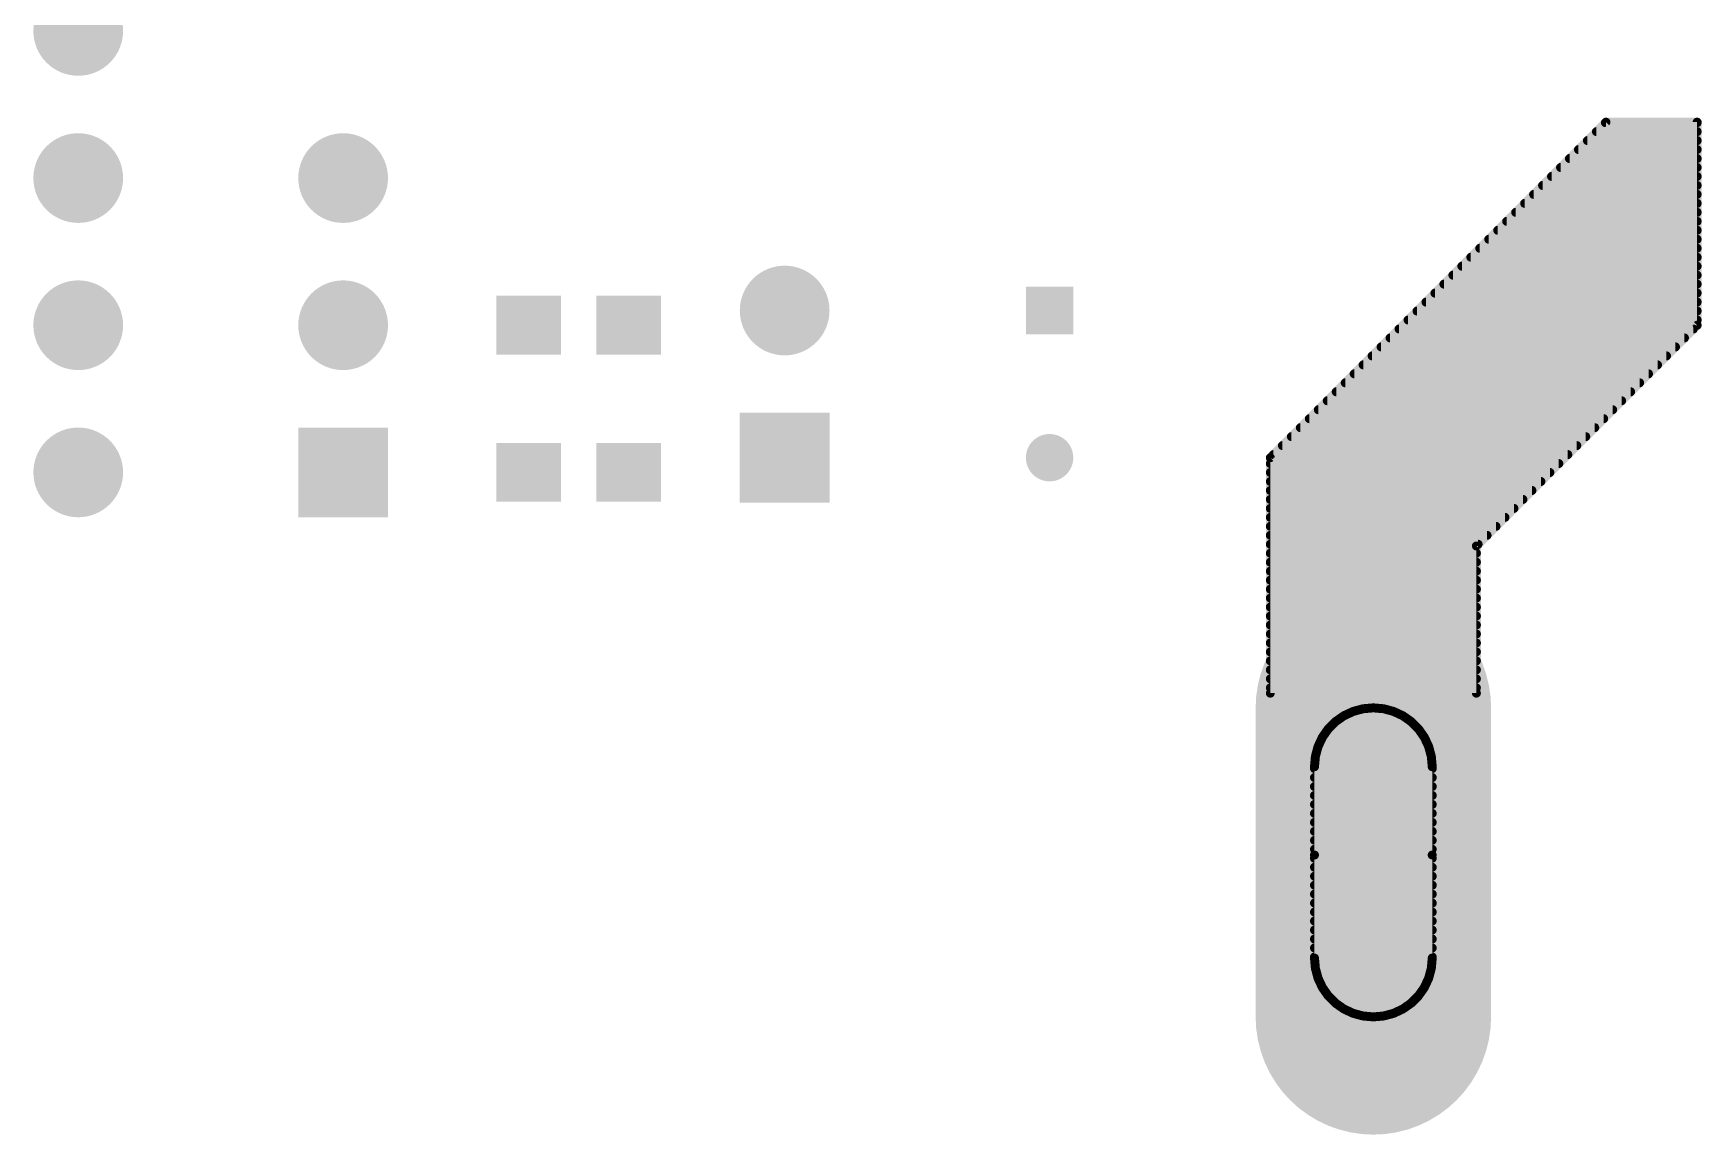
# Model space of a CAD drawing. Extents: x -25.1 to 38.2, y -27.2 to 27.2.
# Drawn here: x -23.26 to 5.08, y -27.25 to -8.54 of the extents above; entities that cross this region are included whole.
import ezdxf

# ---------------------------------------------------------------- set-up
doc = ezdxf.new("R2010")
doc.units = 0
doc.layers.add('29', color=253, linetype='CONTINUOUS')
doc.layers.add('30', color=253, linetype='CONTINUOUS')

# ---------------------------------------------------------------- blocks, each defined once
blk = doc.blocks.new('SQUAREP')
blk.add_solid([(-0.5, -0.5), (0.5, -0.5), (-0.5, 0.5), (0.5, 0.5)])
blk = doc.blocks.new('ROUNDP')
at = {"const_width": 0.5}
blk.add_lwpolyline([(0, -0.25, 1), (0, 0.25, 1), (0, -0.25)], format="xyb", dxfattribs=at)
blk = doc.blocks.new('RECT')
blk.add_solid([(-0.5, -0.5), (0.5, -0.5), (-0.5, 0.5), (0.5, 0.5)])
blk = doc.blocks.new('LONGP100')
at = {"const_width": 1}
blk.add_lwpolyline([(-0.5, 0), (0.5, 0)], dxfattribs=at)
at = {"const_width": 0.5}
for points in [[(-0.5, 0.25, 1), (-0.5, -0.25)], [(0.5, -0.25, 1), (0.5, 0.25)]]:
    blk.add_lwpolyline(points, format="xyb", dxfattribs=at)

msp = doc.modelspace()

# ---------------------------------------------------------------- linework, layer by layer
at = {"layer": '29', "const_width": 0.1524}
for points in [[(3.45, -10.05), (-2.25, -15.75)], [(3.2892, -10.2108), (5, -10.2108)], [(3.4416, -10.0584), (5, -10.0584)], [(5, -10.05), (3.45, -10.05)], [(5, -13.5), (5, -10.05)], [(2.9844, -10.5156), (5, -10.5156)], [(3.1368, -10.3632), (5, -10.3632)], [(2.6796, -10.8204), (5, -10.8204)], [(2.832, -10.668), (5, -10.668)], [(2.3748, -11.1252), (5, -11.1252)], [(2.5272, -10.9728), (5, -10.9728)], [(2.2224, -11.2776), (5, -11.2776)], [(1.9176, -11.5824), (5, -11.5824)], [(2.07, -11.43), (5, -11.43)], [(1.6128, -11.8872), (5, -11.8872)], [(1.7652, -11.7348), (5, -11.7348)], [(1.308, -12.192), (5, -12.192)], [(1.4604, -12.0396), (5, -12.0396)], [(1.0032, -12.4968), (5, -12.4968)], [(1.1556, -12.3444), (5, -12.3444)], [(0.6984, -12.8016), (5, -12.8016)], [(0.8508, -12.6492), (5, -12.6492)], [(0.3936, -13.1064), (5, -13.1064)], [(0.546, -12.954), (5, -12.954)], [(0.2412, -13.2588), (5, -13.2588)], [(-0.0636, -13.5636), (4.9364, -13.5636)], [(0.0888, -13.4112), (5, -13.4112)], [(1.25, -17.25), (5, -13.5)], [(-0.3684, -13.8684), (4.6316, -13.8684)], [(-0.216, -13.716), (4.784, -13.716)], [(-0.6732, -14.1732), (4.3268, -14.1732)], [(-0.5208, -14.0208), (4.4792, -14.0208)], [(-0.978, -14.478), (4.022, -14.478)], [(-0.8256, -14.3256), (4.1744, -14.3256)], [(-1.2828, -14.7828), (3.7172, -14.7828)], [(-1.1304, -14.6304), (3.8696, -14.6304)], [(-1.5876, -15.0876), (3.4124, -15.0876)], [(-1.4352, -14.9352), (3.5648, -14.9352)], [(-1.74, -15.24), (3.26, -15.24)], [(-2.0448, -15.5448), (2.9552, -15.5448)], [(-1.8924, -15.3924), (3.1076, -15.3924)], [(-2.25, -15.75), (-2.25, -19.75)], [(-2.25, -15.8496), (2.6504, -15.8496)], [(-2.1972, -15.6972), (2.8028, -15.6972)], [(-2.25, -16.002), (2.498, -16.002)], [(-2.25, -16.1544), (2.3456, -16.1544)], [(-2.25, -16.3068), (2.1932, -16.3068)], [(-2.25, -16.4592), (2.0408, -16.4592)], [(-2.25, -16.6116), (1.8884, -16.6116)], [(-2.25, -16.764), (1.736, -16.764)], [(-2.25, -16.9164), (1.5836, -16.9164)], [(-2.25, -17.0688), (1.4312, -17.0688)], [(-2.25, -17.2212), (1.2788, -17.2212)], [(1.25, -19.75), (1.25, -17.25)], [(-2.25, -17.3736), (1.25, -17.3736)], [(-2.25, -17.526), (1.25, -17.526)], [(-2.25, -17.6784), (1.25, -17.6784)], [(-2.25, -17.8308), (1.25, -17.8308)], [(-2.25, -17.9832), (1.25, -17.9832)], [(-2.25, -18.1356), (1.25, -18.1356)], [(-2.25, -18.288), (1.25, -18.288)], [(-2.25, -18.4404), (1.25, -18.4404)], [(-2.25, -18.5928), (1.25, -18.5928)], [(-2.25, -18.7452), (1.25, -18.7452)], [(-2.25, -18.8976), (1.25, -18.8976)], [(-2.25, -19.05), (1.25, -19.05)], [(-2.25, -19.2024), (1.25, -19.2024)], [(-2.25, -19.3548), (1.25, -19.3548)], [(-2.25, -19.5072), (1.25, -19.5072)], [(-2.25, -19.6596), (1.25, -19.6596)], [(-2.25, -19.75), (1.25, -19.75)], [(-1.1428, -20.234), (-1, -20.134)], [(-1, -20.134), (-0.842, -20.0603)], [(-0.9632, -20.1168), (-0.0368, -20.1168)], [(-0.842, -20.0603), (-0.6736, -20.0152)], [(-0.6736, -20.0152), (-0.5, -20)], [(-0.5, -20), (-0.3264, -20.0152)], [(-0.3264, -20.0152), (-0.158, -20.0603)], [(-0.158, -20.0603), (0, -20.134)], [(0, -20.134), (0.1428, -20.234)], [(-1.366, -20.5), (-1.266, -20.3572)], [(-1.3111, -20.4216), (0.3111, -20.4216)], [(-1.266, -20.3572), (-1.1428, -20.234)], [(-1.178, -20.2692), (0.178, -20.2692)], [(0.1428, -20.234), (0.266, -20.3572)], [(0.266, -20.3572), (0.366, -20.5)], [(-1.4848, -20.8264), (-1.4397, -20.658)], [(-1.458, -20.7264), (0.458, -20.7264)], [(-1.4397, -20.658), (-1.366, -20.5)], [(-1.4005, -20.574), (0.4005, -20.574)], [(0.366, -20.5), (0.4397, -20.658)], [(0.4397, -20.658), (0.4848, -20.8264)], [(-1.5, -21), (-1.4848, -20.8264)], [(-1.5, -22.5), (-1.5, -21)], [(-1.5, -21.0312), (0.5, -21.0312)], [(-1.4894, -20.8788), (0.4894, -20.8788)], [(0.4848, -20.8264), (0.5, -21)], [(0.5, -21), (0.5, -24.25)], [(-1.5, -21.1836), (0.5, -21.1836)], [(-1.5, -21.336), (0.5, -21.336)], [(-1.5, -21.4884), (0.5, -21.4884)], [(-1.5, -21.6408), (0.5, -21.6408)], [(-1.5, -21.7932), (0.5, -21.7932)], [(-1.5, -21.9456), (0.5, -21.9456)], [(-1.5, -22.098), (0.5, -22.098)], [(-1.5, -22.2504), (0.5, -22.2504)], [(-1.5, -22.4028), (0.5, -22.4028)], [(-1.5, -24.25), (-1.5, -22.5)], [(-1.5, -22.5552), (0.5, -22.5552)], [(-1.5, -22.7076), (0.5, -22.7076)], [(-1.5, -22.86), (0.5, -22.86)], [(-1.5, -23.0124), (0.5, -23.0124)], [(-1.5, -23.1648), (0.5, -23.1648)], [(-1.5, -23.3172), (0.5, -23.3172)], [(-1.5, -23.4696), (0.5, -23.4696)], [(-1.5, -23.622), (0.5, -23.622)], [(-1.5, -23.7744), (0.5, -23.7744)], [(-1.5, -23.9268), (0.5, -23.9268)], [(-1.5, -24.0792), (0.5, -24.0792)], [(-1.5, -24.2316), (0.5, -24.2316)], [(-1.4848, -24.4236), (-1.5, -24.25)], [(-1.4883, -24.384), (0.4883, -24.384)], [(-1.4397, -24.592), (-1.4848, -24.4236)], [(0.4848, -24.4236), (0.4397, -24.592)], [(0.5, -24.25), (0.4848, -24.4236)], [(-1.4546, -24.5364), (0.4546, -24.5364)], [(-1.366, -24.75), (-1.4397, -24.592)], [(-1.3946, -24.6888), (0.3946, -24.6888)], [(0.4397, -24.592), (0.366, -24.75)], [(-1.266, -24.8928), (-1.366, -24.75)], [(-1.3022, -24.8412), (0.3022, -24.8412)], [(-1.1428, -25.016), (-1.266, -24.8928)], [(-1.1652, -24.9936), (0.1652, -24.9936)], [(0.266, -24.8928), (0.1428, -25.016)], [(0.366, -24.75), (0.266, -24.8928)], [(-1, -25.116), (-1.1428, -25.016)], [(-0.842, -25.1897), (-1, -25.116)], [(-0.9357, -25.146), (-0.0643, -25.146)], [(-0.6736, -25.2348), (-0.842, -25.1897)], [(-0.5, -25.25), (-0.6736, -25.2348)], [(-0.3264, -25.2348), (-0.5, -25.25)], [(-0.158, -25.1897), (-0.3264, -25.2348)], [(0, -25.116), (-0.158, -25.1897)], [(0.1428, -25.016), (0, -25.116)]]:
    msp.add_lwpolyline(points, dxfattribs=at)
at = {"layer": '29', "const_width": 0.0762}
for points in [[(3.2892, -10.1727, 1), (3.2892, -10.2489)], [(3.4416, -10.0203, 1), (3.4416, -10.0965)], [(3.45, -10.0119, 1), (3.45, -10.0881)], [(3.4769, -10.0769, 1), (3.4231, -10.0231)], [(5.0381, -10.05, 1), (4.9619, -10.05)], [(5, -10.0881, 1), (5, -10.0119)], [(5, -10.0965, 1), (5, -10.0203)], [(5, -10.2489, 1), (5, -10.1727)], [(2.9844, -10.4775, 1), (2.9844, -10.5537)], [(3.1368, -10.3251, 1), (3.1368, -10.4013)], [(5, -10.4013, 1), (5, -10.3251)], [(5, -10.5537, 1), (5, -10.4775)], [(2.6796, -10.7823, 1), (2.6796, -10.8585)], [(2.832, -10.6299, 1), (2.832, -10.7061)], [(5, -10.7061, 1), (5, -10.6299)], [(5, -10.8585, 1), (5, -10.7823)], [(2.3748, -11.0871, 1), (2.3748, -11.1633)], [(2.5272, -10.9347, 1), (2.5272, -11.0109)], [(5, -11.0109, 1), (5, -10.9347)], [(5, -11.1633, 1), (5, -11.0871)], [(2.2224, -11.2395, 1), (2.2224, -11.3157)], [(5, -11.3157, 1), (5, -11.2395)], [(1.9176, -11.5443, 1), (1.9176, -11.6205)], [(2.07, -11.3919, 1), (2.07, -11.4681)], [(5, -11.4681, 1), (5, -11.3919)], [(5, -11.6205, 1), (5, -11.5443)], [(1.6128, -11.8491, 1), (1.6128, -11.9253)], [(1.7652, -11.6967, 1), (1.7652, -11.7729)], [(5, -11.7729, 1), (5, -11.6967)], [(5, -11.9253, 1), (5, -11.8491)], [(1.308, -12.1539, 1), (1.308, -12.2301)], [(1.4604, -12.0015, 1), (1.4604, -12.0777)], [(5, -12.0777, 1), (5, -12.0015)], [(5, -12.2301, 1), (5, -12.1539)], [(1.0032, -12.4587, 1), (1.0032, -12.5349)], [(1.1556, -12.3063, 1), (1.1556, -12.3825)], [(5, -12.3825, 1), (5, -12.3063)], [(5, -12.5349, 1), (5, -12.4587)], [(0.6984, -12.7635, 1), (0.6984, -12.8397)], [(0.8508, -12.6111, 1), (0.8508, -12.6873)], [(5, -12.6873, 1), (5, -12.6111)], [(5, -12.8397, 1), (5, -12.7635)], [(0.3936, -13.0683, 1), (0.3936, -13.1445)], [(0.546, -12.9159, 1), (0.546, -12.9921)], [(5, -12.9921, 1), (5, -12.9159)], [(5, -13.1445, 1), (5, -13.0683)], [(0.2412, -13.2207, 1), (0.2412, -13.2969)], [(5, -13.2969, 1), (5, -13.2207)], [(-0.0636, -13.5255, 1), (-0.0636, -13.6017)], [(0.0888, -13.3731, 1), (0.0888, -13.4493)], [(4.9364, -13.6017, 1), (4.9364, -13.5255)], [(4.9619, -13.5, 1), (5.0381, -13.5)], [(5.0269, -13.5269, 1), (4.9731, -13.4731)], [(5, -13.4493, 1), (5, -13.3731)], [(-0.3684, -13.8303, 1), (-0.3684, -13.9065)], [(-0.216, -13.6779, 1), (-0.216, -13.7541)], [(4.6316, -13.9065, 1), (4.6316, -13.8303)], [(4.784, -13.7541, 1), (4.784, -13.6779)], [(-0.6732, -14.1351, 1), (-0.6732, -14.2113)], [(-0.5208, -13.9827, 1), (-0.5208, -14.0589)], [(4.3268, -14.2113, 1), (4.3268, -14.1351)], [(4.4792, -14.0589, 1), (4.4792, -13.9827)], [(-0.978, -14.4399, 1), (-0.978, -14.5161)], [(-0.8256, -14.2875, 1), (-0.8256, -14.3637)], [(4.022, -14.5161, 1), (4.022, -14.4399)], [(4.1744, -14.3637, 1), (4.1744, -14.2875)], [(-1.2828, -14.7447, 1), (-1.2828, -14.8209)], [(-1.1304, -14.5923, 1), (-1.1304, -14.6685)], [(3.7172, -14.8209, 1), (3.7172, -14.7447)], [(3.8696, -14.6685, 1), (3.8696, -14.5923)], [(-1.5876, -15.0495, 1), (-1.5876, -15.1257)], [(-1.4352, -14.8971, 1), (-1.4352, -14.9733)], [(3.4124, -15.1257, 1), (3.4124, -15.0495)], [(3.5648, -14.9733, 1), (3.5648, -14.8971)], [(-1.74, -15.2019, 1), (-1.74, -15.2781)], [(3.26, -15.2781, 1), (3.26, -15.2019)], [(-2.0448, -15.5067, 1), (-2.0448, -15.5829)], [(-1.8924, -15.3543, 1), (-1.8924, -15.4305)], [(2.9552, -15.5829, 1), (2.9552, -15.5067)], [(3.1076, -15.4305, 1), (3.1076, -15.3543)], [(-2.2119, -15.75, 1), (-2.2881, -15.75)], [(-2.25, -15.8115, 1), (-2.25, -15.8877)], [(-2.2769, -15.7231, 1), (-2.2231, -15.7769)], [(-2.1972, -15.6591, 1), (-2.1972, -15.7353)], [(2.6504, -15.8877, 1), (2.6504, -15.8115)], [(2.8028, -15.7353, 1), (2.8028, -15.6591)], [(-2.25, -15.9639, 1), (-2.25, -16.0401)], [(-2.25, -16.1163, 1), (-2.25, -16.1925)], [(2.3456, -16.1925, 1), (2.3456, -16.1163)], [(2.498, -16.0401, 1), (2.498, -15.9639)], [(-2.25, -16.2687, 1), (-2.25, -16.3449)], [(-2.25, -16.4211, 1), (-2.25, -16.4973)], [(2.0408, -16.4973, 1), (2.0408, -16.4211)], [(2.1932, -16.3449, 1), (2.1932, -16.2687)], [(-2.25, -16.5735, 1), (-2.25, -16.6497)], [(-2.25, -16.7259, 1), (-2.25, -16.8021)], [(1.736, -16.8021, 1), (1.736, -16.7259)], [(1.8884, -16.6497, 1), (1.8884, -16.5735)], [(-2.25, -16.8783, 1), (-2.25, -16.9545)], [(-2.25, -17.0307, 1), (-2.25, -17.1069)], [(1.4312, -17.1069, 1), (1.4312, -17.0307)], [(1.5836, -16.9545, 1), (1.5836, -16.8783)], [(-2.25, -17.1831, 1), (-2.25, -17.2593)], [(1.2881, -17.25, 1), (1.2119, -17.25)], [(1.2231, -17.2231, 1), (1.2769, -17.2769)], [(1.2788, -17.2593, 1), (1.2788, -17.1831)], [(-2.25, -17.3355, 1), (-2.25, -17.4117)], [(-2.25, -17.4879, 1), (-2.25, -17.5641)], [(1.25, -17.4117, 1), (1.25, -17.3355)], [(1.25, -17.5641, 1), (1.25, -17.4879)], [(-2.25, -17.6403, 1), (-2.25, -17.7165)], [(-2.25, -17.7927, 1), (-2.25, -17.8689)], [(1.25, -17.7165, 1), (1.25, -17.6403)], [(1.25, -17.8689, 1), (1.25, -17.7927)], [(-2.25, -17.9451, 1), (-2.25, -18.0213)], [(-2.25, -18.0975, 1), (-2.25, -18.1737)], [(1.25, -18.0213, 1), (1.25, -17.9451)], [(1.25, -18.1737, 1), (1.25, -18.0975)], [(-2.25, -18.2499, 1), (-2.25, -18.3261)], [(-2.25, -18.4023, 1), (-2.25, -18.4785)], [(1.25, -18.3261, 1), (1.25, -18.2499)], [(1.25, -18.4785, 1), (1.25, -18.4023)], [(-2.25, -18.5547, 1), (-2.25, -18.6309)], [(-2.25, -18.7071, 1), (-2.25, -18.7833)], [(1.25, -18.6309, 1), (1.25, -18.5547)], [(1.25, -18.7833, 1), (1.25, -18.7071)], [(-2.25, -18.8595, 1), (-2.25, -18.9357)], [(-2.25, -19.0119, 1), (-2.25, -19.0881)], [(1.25, -18.9357, 1), (1.25, -18.8595)], [(1.25, -19.0881, 1), (1.25, -19.0119)], [(-2.25, -19.1643, 1), (-2.25, -19.2405)], [(1.25, -19.2405, 1), (1.25, -19.1643)], [(-2.25, -19.3167, 1), (-2.25, -19.3929)], [(-2.25, -19.4691, 1), (-2.25, -19.5453)], [(1.25, -19.3929, 1), (1.25, -19.3167)], [(1.25, -19.5453, 1), (1.25, -19.4691)], [(-2.25, -19.6215, 1), (-2.25, -19.6977)], [(-2.25, -19.7119, 1), (-2.25, -19.7881)], [(-2.2881, -19.75, 1), (-2.2119, -19.75)], [(1.2119, -19.75, 1), (1.2881, -19.75)], [(1.25, -19.6977, 1), (1.25, -19.6215)], [(1.25, -19.7881, 1), (1.25, -19.7119)], [(-1.0161, -20.0994, 1), (-0.9839, -20.1685)], [(-0.9781, -20.1652, 1), (-1.0219, -20.1028)], [(-0.9632, -20.0787, 1), (-0.9632, -20.1549)], [(-0.8519, -20.0235, 1), (-0.8322, -20.0971)], [(-0.8259, -20.0948, 1), (-0.8581, -20.0258)], [(-0.677, -19.9772, 1), (-0.6703, -20.0531)], [(-0.6638, -20.052, 1), (-0.6835, -19.9784)], [(-0.4967, -19.962, 1), (-0.5033, -20.038)], [(-0.4967, -20.038, 1), (-0.5033, -19.962)], [(-0.3165, -19.9784, 1), (-0.3362, -20.052)], [(-0.3297, -20.0531, 1), (-0.323, -19.9772)], [(-0.1419, -20.0258, 1), (-0.1741, -20.0948)], [(-0.1678, -20.0971, 1), (-0.1481, -20.0235)], [(0.0219, -20.1028, 1), (-0.0219, -20.1652)], [(-0.0368, -20.1549, 1), (-0.0368, -20.0787)], [(-0.0161, -20.1685, 1), (0.0161, -20.0994)], [(-1.3111, -20.3835, 1), (-1.3111, -20.4597)], [(-1.293, -20.3303, 1), (-1.2391, -20.3842)], [(-1.2348, -20.3791, 1), (-1.2973, -20.3354)], [(-1.178, -20.2311, 1), (-1.178, -20.3073)], [(-1.1646, -20.2027, 1), (-1.1209, -20.2652)], [(-1.1158, -20.2609, 1), (-1.1697, -20.207)], [(0.1697, -20.207, 1), (0.1158, -20.2609)], [(0.1209, -20.2652, 1), (0.1646, -20.2027)], [(0.178, -20.3073, 1), (0.178, -20.2311)], [(0.2973, -20.3354, 1), (0.2348, -20.3791)], [(0.2391, -20.3842, 1), (0.293, -20.3303)], [(0.3111, -20.4597, 1), (0.3111, -20.3835)], [(-1.458, -20.6883, 1), (-1.458, -20.7645)], [(-1.4742, -20.6419, 1), (-1.4052, -20.6741)], [(-1.4029, -20.6678, 1), (-1.4765, -20.6481)], [(-1.4005, -20.5359, 1), (-1.4005, -20.6121)], [(-1.3972, -20.4781, 1), (-1.3348, -20.5219)], [(-1.3315, -20.5161, 1), (-1.4006, -20.4839)], [(0.4006, -20.4839, 1), (0.3315, -20.5161)], [(0.3348, -20.5219, 1), (0.3972, -20.4781)], [(0.4005, -20.6121, 1), (0.4005, -20.5359)], [(0.4765, -20.6481, 1), (0.4029, -20.6678)], [(0.4052, -20.6741, 1), (0.4742, -20.6419)], [(0.458, -20.7645, 1), (0.458, -20.6883)], [(-1.4619, -21, 1), (-1.5381, -21)], [(-1.5, -20.9931, 1), (-1.5, -21.0693)], [(-1.538, -20.9967, 1), (-1.462, -21.0033)], [(-1.4894, -20.8407, 1), (-1.4894, -20.9169)], [(-1.5216, -20.8165, 1), (-1.448, -20.8362)], [(-1.4469, -20.8297, 1), (-1.5228, -20.823)], [(0.5228, -20.823, 1), (0.4469, -20.8297)], [(0.448, -20.8362, 1), (0.5216, -20.8165)], [(0.5381, -21, 1), (0.4619, -21)], [(0.462, -21.0033, 1), (0.538, -20.9967)], [(0.4894, -20.9169, 1), (0.4894, -20.8407)], [(0.5, -21.0693, 1), (0.5, -20.9931)], [(-1.5, -21.1455, 1), (-1.5, -21.2217)], [(0.5, -21.2217, 1), (0.5, -21.1455)], [(-1.5, -21.2979, 1), (-1.5, -21.3741)], [(-1.5, -21.4503, 1), (-1.5, -21.5265)], [(0.5, -21.3741, 1), (0.5, -21.2979)], [(0.5, -21.5265, 1), (0.5, -21.4503)], [(-1.5, -21.6027, 1), (-1.5, -21.6789)], [(-1.5, -21.7551, 1), (-1.5, -21.8313)], [(0.5, -21.6789, 1), (0.5, -21.6027)], [(0.5, -21.8313, 1), (0.5, -21.7551)], [(-1.5, -21.9075, 1), (-1.5, -21.9837)], [(-1.5, -22.0599, 1), (-1.5, -22.1361)], [(0.5, -21.9837, 1), (0.5, -21.9075)], [(0.5, -22.1361, 1), (0.5, -22.0599)], [(-1.5, -22.2123, 1), (-1.5, -22.2885)], [(-1.5, -22.3647, 1), (-1.5, -22.4409)], [(0.5, -22.2885, 1), (0.5, -22.2123)], [(0.5, -22.4409, 1), (0.5, -22.3647)], [(-1.4619, -22.5, 1), (-1.5381, -22.5)], [(-1.5381, -22.5, 1), (-1.4619, -22.5)], [(-1.5, -22.5171, 1), (-1.5, -22.5933)], [(-1.5, -22.6695, 1), (-1.5, -22.7457)], [(0.5, -22.5933, 1), (0.5, -22.5171)], [(0.5, -22.7457, 1), (0.5, -22.6695)], [(-1.5, -22.8219, 1), (-1.5, -22.8981)], [(-1.5, -22.9743, 1), (-1.5, -23.0505)], [(0.5, -22.8981, 1), (0.5, -22.8219)], [(0.5, -23.0505, 1), (0.5, -22.9743)], [(-1.5, -23.1267, 1), (-1.5, -23.2029)], [(0.5, -23.2029, 1), (0.5, -23.1267)], [(-1.5, -23.2791, 1), (-1.5, -23.3553)], [(-1.5, -23.4315, 1), (-1.5, -23.5077)], [(0.5, -23.3553, 1), (0.5, -23.2791)], [(0.5, -23.5077, 1), (0.5, -23.4315)], [(-1.5, -23.5839, 1), (-1.5, -23.6601)], [(-1.5, -23.7363, 1), (-1.5, -23.8125)], [(0.5, -23.6601, 1), (0.5, -23.5839)], [(0.5, -23.8125, 1), (0.5, -23.7363)], [(-1.5, -23.8887, 1), (-1.5, -23.9649)], [(-1.5, -24.0411, 1), (-1.5, -24.1173)], [(0.5, -23.9649, 1), (0.5, -23.8887)], [(0.5, -24.1173, 1), (0.5, -24.0411)], [(-1.5, -24.1935, 1), (-1.5, -24.2697)], [(-1.462, -24.2467, 1), (-1.538, -24.2533)], [(-1.5381, -24.25, 1), (-1.4619, -24.25)], [(-1.4883, -24.3459, 1), (-1.4883, -24.4221)], [(-1.448, -24.4138, 1), (-1.5216, -24.4335)], [(0.5216, -24.4335, 1), (0.448, -24.4138)], [(0.4619, -24.25, 1), (0.5381, -24.25)], [(0.538, -24.2533, 1), (0.462, -24.2467)], [(0.4883, -24.4221, 1), (0.4883, -24.3459)], [(0.5, -24.2697, 1), (0.5, -24.1935)], [(-1.5228, -24.427, 1), (-1.4469, -24.4203)], [(-1.4546, -24.4983, 1), (-1.4546, -24.5745)], [(-1.4052, -24.5759, 1), (-1.4742, -24.6081)], [(-1.4765, -24.6019, 1), (-1.4029, -24.5822)], [(-1.3946, -24.6507, 1), (-1.3946, -24.7269)], [(0.3946, -24.7269, 1), (0.3946, -24.6507)], [(0.4029, -24.5822, 1), (0.4765, -24.6019)], [(0.4742, -24.6081, 1), (0.4052, -24.5759)], [(0.4469, -24.4203, 1), (0.5228, -24.427)], [(0.4546, -24.5745, 1), (0.4546, -24.4983)], [(-1.3348, -24.7281, 1), (-1.3972, -24.7719)], [(-1.4006, -24.7661, 1), (-1.3315, -24.7339)], [(-1.3022, -24.8031, 1), (-1.3022, -24.8793)], [(-1.2391, -24.8658, 1), (-1.293, -24.9197)], [(-1.2973, -24.9146, 1), (-1.2348, -24.8709)], [(-1.1652, -24.9555, 1), (-1.1652, -25.0317)], [(0.1652, -25.0317, 1), (0.1652, -24.9555)], [(0.2348, -24.8709, 1), (0.2973, -24.9146)], [(0.293, -24.9197, 1), (0.2391, -24.8658)], [(0.3022, -24.8793, 1), (0.3022, -24.8031)], [(0.3315, -24.7339, 1), (0.4006, -24.7661)], [(0.3972, -24.7719, 1), (0.3348, -24.7281)], [(-1.1209, -24.9848, 1), (-1.1646, -25.0473)], [(-1.1697, -25.043, 1), (-1.1158, -24.9891)], [(-0.9839, -25.0815, 1), (-1.0161, -25.1506)], [(-1.0219, -25.1472, 1), (-0.9781, -25.0848)], [(-0.9357, -25.1079, 1), (-0.9357, -25.1841)], [(-0.8322, -25.1529, 1), (-0.8519, -25.2265)], [(-0.8581, -25.2242, 1), (-0.8259, -25.1552)], [(-0.6703, -25.1969, 1), (-0.677, -25.2728)], [(-0.6835, -25.2716, 1), (-0.6638, -25.198)], [(-0.5033, -25.212, 1), (-0.4967, -25.288)], [(-0.5033, -25.288, 1), (-0.4967, -25.212)], [(-0.3362, -25.198, 1), (-0.3165, -25.2716)], [(-0.323, -25.2728, 1), (-0.3297, -25.1969)], [(-0.1741, -25.1552, 1), (-0.1419, -25.2242)], [(-0.1481, -25.2265, 1), (-0.1678, -25.1529)], [(-0.0643, -25.1841, 1), (-0.0643, -25.1079)], [(-0.0219, -25.0848, 1), (0.0219, -25.1472)], [(0.0161, -25.1506, 1), (-0.0161, -25.0815)], [(0.1158, -24.9891, 1), (0.1697, -25.043)], [(0.1646, -25.0473, 1), (0.1209, -24.9848)]]:
    msp.add_lwpolyline(points, format="xyb", dxfattribs=at)
at = {"layer": '30', "const_width": 0.1524}
for points in [[(-1, -20.134), (-1.1428, -20.234)], [(-0.842, -20.0603), (-1, -20.134)], [(-0.9632, -20.1168), (-0.0368, -20.1168)], [(-0.6736, -20.0152), (-0.842, -20.0603)], [(-0.5, -20), (-0.6736, -20.0152)], [(-0.3264, -20.0152), (-0.5, -20)], [(-0.158, -20.0603), (-0.3264, -20.0152)], [(0, -20.134), (-0.158, -20.0603)], [(0.1428, -20.234), (0, -20.134)], [(-1.266, -20.3572), (-1.366, -20.5)], [(-1.3111, -20.4216), (0.3111, -20.4216)], [(-1.1428, -20.234), (-1.266, -20.3572)], [(-1.178, -20.2692), (0.178, -20.2692)], [(0.266, -20.3572), (0.1428, -20.234)], [(0.366, -20.5), (0.266, -20.3572)], [(-1.4397, -20.658), (-1.4848, -20.8264)], [(-1.458, -20.7264), (0.458, -20.7264)], [(-1.366, -20.5), (-1.4397, -20.658)], [(-1.4005, -20.574), (0.4005, -20.574)], [(0.4397, -20.658), (0.366, -20.5)], [(0.4848, -20.8264), (0.4397, -20.658)], [(-1.4848, -20.8264), (-1.5, -21)], [(-1.5, -21), (-1.5, -24.25)], [(-1.5, -21.0312), (0.5, -21.0312)], [(-1.4894, -20.8788), (0.4894, -20.8788)], [(0.5, -21), (0.4848, -20.8264)], [(0.5, -22.5), (0.5, -21)], [(-1.5, -21.1836), (0.5, -21.1836)], [(-1.5, -21.336), (0.5, -21.336)], [(-1.5, -21.4884), (0.5, -21.4884)], [(-1.5, -21.6408), (0.5, -21.6408)], [(-1.5, -21.7932), (0.5, -21.7932)], [(-1.5, -21.9456), (0.5, -21.9456)], [(-1.5, -22.098), (0.5, -22.098)], [(-1.5, -22.2504), (0.5, -22.2504)], [(-1.5, -22.4028), (0.5, -22.4028)], [(-1.5, -22.5552), (0.5, -22.5552)], [(-1.5, -22.7076), (0.5, -22.7076)], [(0.5, -24.25), (0.5, -22.5)], [(-1.5, -22.86), (0.5, -22.86)], [(-1.5, -23.0124), (0.5, -23.0124)], [(-1.5, -23.1648), (0.5, -23.1648)], [(-1.5, -23.3172), (0.5, -23.3172)], [(-1.5, -23.4696), (0.5, -23.4696)], [(-1.5, -23.622), (0.5, -23.622)], [(-1.5, -23.7744), (0.5, -23.7744)], [(-1.5, -23.9268), (0.5, -23.9268)], [(-1.5, -24.0792), (0.5, -24.0792)], [(-1.5, -24.2316), (0.5, -24.2316)], [(-1.5, -24.25), (-1.4848, -24.4236)], [(-1.4883, -24.384), (0.4883, -24.384)], [(-1.4848, -24.4236), (-1.4397, -24.592)], [(0.4397, -24.592), (0.4848, -24.4236)], [(0.4848, -24.4236), (0.5, -24.25)], [(-1.4546, -24.5364), (0.4546, -24.5364)], [(-1.4397, -24.592), (-1.366, -24.75)], [(-1.3946, -24.6888), (0.3946, -24.6888)], [(0.366, -24.75), (0.4397, -24.592)], [(-1.366, -24.75), (-1.266, -24.8928)], [(-1.3022, -24.8412), (0.3022, -24.8412)], [(-1.266, -24.8928), (-1.1428, -25.016)], [(-1.1652, -24.9936), (0.1652, -24.9936)], [(0.1428, -25.016), (0.266, -24.8928)], [(0.266, -24.8928), (0.366, -24.75)], [(-1.1428, -25.016), (-1, -25.116)], [(-1, -25.116), (-0.842, -25.1897)], [(-0.9357, -25.146), (-0.0643, -25.146)], [(-0.842, -25.1897), (-0.6736, -25.2348)], [(-0.6736, -25.2348), (-0.5, -25.25)], [(-0.5, -25.25), (-0.3264, -25.2348)], [(-0.3264, -25.2348), (-0.158, -25.1897)], [(-0.158, -25.1897), (0, -25.116)], [(0, -25.116), (0.1428, -25.016)]]:
    msp.add_lwpolyline(points, dxfattribs=at)
at = {"layer": '30', "const_width": 0.0762}
for points in [[(-1.0161, -20.0994, 1), (-0.9839, -20.1685)], [(-0.9781, -20.1652, 1), (-1.0219, -20.1028)], [(-0.9632, -20.0787, 1), (-0.9632, -20.1549)], [(-0.8519, -20.0235, 1), (-0.8322, -20.0971)], [(-0.8259, -20.0948, 1), (-0.8581, -20.0258)], [(-0.677, -19.9772, 1), (-0.6703, -20.0531)], [(-0.6638, -20.052, 1), (-0.6835, -19.9784)], [(-0.4967, -19.962, 1), (-0.5033, -20.038)], [(-0.4967, -20.038, 1), (-0.5033, -19.962)], [(-0.3165, -19.9784, 1), (-0.3362, -20.052)], [(-0.3297, -20.0531, 1), (-0.323, -19.9772)], [(-0.1419, -20.0258, 1), (-0.1741, -20.0948)], [(-0.1678, -20.0971, 1), (-0.1481, -20.0235)], [(0.0219, -20.1028, 1), (-0.0219, -20.1652)], [(-0.0368, -20.1549, 1), (-0.0368, -20.0787)], [(-0.0161, -20.1685, 1), (0.0161, -20.0994)], [(-1.3111, -20.3835, 1), (-1.3111, -20.4597)], [(-1.293, -20.3303, 1), (-1.2391, -20.3842)], [(-1.2348, -20.3791, 1), (-1.2973, -20.3354)], [(-1.178, -20.2311, 1), (-1.178, -20.3073)], [(-1.1646, -20.2027, 1), (-1.1209, -20.2652)], [(-1.1158, -20.2609, 1), (-1.1697, -20.207)], [(0.1697, -20.207, 1), (0.1158, -20.2609)], [(0.1209, -20.2652, 1), (0.1646, -20.2027)], [(0.178, -20.3073, 1), (0.178, -20.2311)], [(0.2973, -20.3354, 1), (0.2348, -20.3791)], [(0.2391, -20.3842, 1), (0.293, -20.3303)], [(0.3111, -20.4597, 1), (0.3111, -20.3835)], [(-1.458, -20.6883, 1), (-1.458, -20.7645)], [(-1.4742, -20.6419, 1), (-1.4052, -20.6741)], [(-1.4029, -20.6678, 1), (-1.4765, -20.6481)], [(-1.4005, -20.5359, 1), (-1.4005, -20.6121)], [(-1.3972, -20.4781, 1), (-1.3348, -20.5219)], [(-1.3315, -20.5161, 1), (-1.4006, -20.4839)], [(0.4006, -20.4839, 1), (0.3315, -20.5161)], [(0.3348, -20.5219, 1), (0.3972, -20.4781)], [(0.4005, -20.6121, 1), (0.4005, -20.5359)], [(0.4765, -20.6481, 1), (0.4029, -20.6678)], [(0.4052, -20.6741, 1), (0.4742, -20.6419)], [(0.458, -20.7645, 1), (0.458, -20.6883)], [(-1.4619, -21, 1), (-1.5381, -21)], [(-1.5, -20.9931, 1), (-1.5, -21.0693)], [(-1.538, -20.9967, 1), (-1.462, -21.0033)], [(-1.4894, -20.8407, 1), (-1.4894, -20.9169)], [(-1.5216, -20.8165, 1), (-1.448, -20.8362)], [(-1.4469, -20.8297, 1), (-1.5228, -20.823)], [(0.5228, -20.823, 1), (0.4469, -20.8297)], [(0.448, -20.8362, 1), (0.5216, -20.8165)], [(0.5381, -21, 1), (0.4619, -21)], [(0.462, -21.0033, 1), (0.538, -20.9967)], [(0.4894, -20.9169, 1), (0.4894, -20.8407)], [(0.5, -21.0693, 1), (0.5, -20.9931)], [(-1.5, -21.1455, 1), (-1.5, -21.2217)], [(0.5, -21.2217, 1), (0.5, -21.1455)], [(-1.5, -21.2979, 1), (-1.5, -21.3741)], [(-1.5, -21.4503, 1), (-1.5, -21.5265)], [(0.5, -21.3741, 1), (0.5, -21.2979)], [(0.5, -21.5265, 1), (0.5, -21.4503)], [(-1.5, -21.6027, 1), (-1.5, -21.6789)], [(-1.5, -21.7551, 1), (-1.5, -21.8313)], [(0.5, -21.6789, 1), (0.5, -21.6027)], [(0.5, -21.8313, 1), (0.5, -21.7551)], [(-1.5, -21.9075, 1), (-1.5, -21.9837)], [(-1.5, -22.0599, 1), (-1.5, -22.1361)], [(0.5, -21.9837, 1), (0.5, -21.9075)], [(0.5, -22.1361, 1), (0.5, -22.0599)], [(-1.5, -22.2123, 1), (-1.5, -22.2885)], [(-1.5, -22.3647, 1), (-1.5, -22.4409)], [(0.5, -22.2885, 1), (0.5, -22.2123)], [(0.5, -22.4409, 1), (0.5, -22.3647)], [(-1.5, -22.5171, 1), (-1.5, -22.5933)], [(-1.5, -22.6695, 1), (-1.5, -22.7457)], [(0.5381, -22.5, 1), (0.4619, -22.5)], [(0.4619, -22.5, 1), (0.5381, -22.5)], [(0.5, -22.5933, 1), (0.5, -22.5171)], [(0.5, -22.7457, 1), (0.5, -22.6695)], [(-1.5, -22.8219, 1), (-1.5, -22.8981)], [(-1.5, -22.9743, 1), (-1.5, -23.0505)], [(0.5, -22.8981, 1), (0.5, -22.8219)], [(0.5, -23.0505, 1), (0.5, -22.9743)], [(-1.5, -23.1267, 1), (-1.5, -23.2029)], [(0.5, -23.2029, 1), (0.5, -23.1267)], [(-1.5, -23.2791, 1), (-1.5, -23.3553)], [(-1.5, -23.4315, 1), (-1.5, -23.5077)], [(0.5, -23.3553, 1), (0.5, -23.2791)], [(0.5, -23.5077, 1), (0.5, -23.4315)], [(-1.5, -23.5839, 1), (-1.5, -23.6601)], [(-1.5, -23.7363, 1), (-1.5, -23.8125)], [(0.5, -23.6601, 1), (0.5, -23.5839)], [(0.5, -23.8125, 1), (0.5, -23.7363)], [(-1.5, -23.8887, 1), (-1.5, -23.9649)], [(-1.5, -24.0411, 1), (-1.5, -24.1173)], [(0.5, -23.9649, 1), (0.5, -23.8887)], [(0.5, -24.1173, 1), (0.5, -24.0411)], [(-1.5, -24.1935, 1), (-1.5, -24.2697)], [(-1.462, -24.2467, 1), (-1.538, -24.2533)], [(-1.5381, -24.25, 1), (-1.4619, -24.25)], [(-1.4883, -24.3459, 1), (-1.4883, -24.4221)], [(-1.448, -24.4138, 1), (-1.5216, -24.4335)], [(0.5216, -24.4335, 1), (0.448, -24.4138)], [(0.4619, -24.25, 1), (0.5381, -24.25)], [(0.538, -24.2533, 1), (0.462, -24.2467)], [(0.4883, -24.4221, 1), (0.4883, -24.3459)], [(0.5, -24.2697, 1), (0.5, -24.1935)], [(-1.5228, -24.427, 1), (-1.4469, -24.4203)], [(-1.4546, -24.4983, 1), (-1.4546, -24.5745)], [(-1.4052, -24.5759, 1), (-1.4742, -24.6081)], [(-1.4765, -24.6019, 1), (-1.4029, -24.5822)], [(-1.3946, -24.6507, 1), (-1.3946, -24.7269)], [(0.3946, -24.7269, 1), (0.3946, -24.6507)], [(0.4029, -24.5822, 1), (0.4765, -24.6019)], [(0.4742, -24.6081, 1), (0.4052, -24.5759)], [(0.4469, -24.4203, 1), (0.5228, -24.427)], [(0.4546, -24.5745, 1), (0.4546, -24.4983)], [(-1.3348, -24.7281, 1), (-1.3972, -24.7719)], [(-1.4006, -24.7661, 1), (-1.3315, -24.7339)], [(-1.3022, -24.8031, 1), (-1.3022, -24.8793)], [(-1.2391, -24.8658, 1), (-1.293, -24.9197)], [(-1.2973, -24.9146, 1), (-1.2348, -24.8709)], [(-1.1652, -24.9555, 1), (-1.1652, -25.0317)], [(0.1652, -25.0317, 1), (0.1652, -24.9555)], [(0.2348, -24.8709, 1), (0.2973, -24.9146)], [(0.293, -24.9197, 1), (0.2391, -24.8658)], [(0.3022, -24.8793, 1), (0.3022, -24.8031)], [(0.3315, -24.7339, 1), (0.4006, -24.7661)], [(0.3972, -24.7719, 1), (0.3348, -24.7281)], [(-1.1209, -24.9848, 1), (-1.1646, -25.0473)], [(-1.1697, -25.043, 1), (-1.1158, -24.9891)], [(-0.9839, -25.0815, 1), (-1.0161, -25.1506)], [(-1.0219, -25.1472, 1), (-0.9781, -25.0848)], [(-0.9357, -25.1079, 1), (-0.9357, -25.1841)], [(-0.8322, -25.1529, 1), (-0.8519, -25.2265)], [(-0.8581, -25.2242, 1), (-0.8259, -25.1552)], [(-0.6703, -25.1969, 1), (-0.677, -25.2728)], [(-0.6835, -25.2716, 1), (-0.6638, -25.198)], [(-0.5033, -25.212, 1), (-0.4967, -25.288)], [(-0.5033, -25.288, 1), (-0.4967, -25.212)], [(-0.3362, -25.198, 1), (-0.3165, -25.2716)], [(-0.323, -25.2728, 1), (-0.3297, -25.1969)], [(-0.1741, -25.1552, 1), (-0.1419, -25.2242)], [(-0.1481, -25.2265, 1), (-0.1678, -25.1529)], [(-0.0643, -25.1841, 1), (-0.0643, -25.1079)], [(-0.0219, -25.0848, 1), (0.0219, -25.1472)], [(0.0161, -25.1506, 1), (-0.0161, -25.0815)], [(0.1158, -24.9891, 1), (0.1697, -25.043)], [(0.1646, -25.0473, 1), (0.1209, -24.9848)]]:
    msp.add_lwpolyline(points, format="xyb", dxfattribs=at)

# ---------------------------------------------------------------- block references
at = {"layer": '29'}
for name, p, xscale, yscale, rotation in [('ROUNDP', (-22.5, -8.5), 1.524, 1.524, 180), ('ROUNDP', (-22.5, -11), 1.524, 1.524, 180), ('ROUNDP', (-18, -11), 1.524, 1.524, 180), ('ROUNDP', (-22.5, -13.5), 1.524, 1.524, 180), ('ROUNDP', (-18, -13.5), 1.524, 1.524, 180), ('ROUNDP', (-10.5, -13.25), 1.524, 1.524, 180), ('SQUAREP', (-6, -13.25), 0.8048, 0.8048, 270), ('SQUAREP', (-10.5, -15.75), 1.524, 1.524, 180), ('ROUNDP', (-22.5, -16), 1.524, 1.524, 180), ('SQUAREP', (-18, -16), 1.524, 1.524, 180), ('ROUNDP', (-6, -15.75), 0.8048, 0.8048, 270), ('LONGP100', (-0.5, -22), 4, 4, 90), ('LONGP100', (-0.5, -23.25), 4, 4, 90)]:
    msp.add_blockref(name, p, dxfattribs=dict(at, xscale=xscale, yscale=yscale, rotation=rotation))
at = {"layer": '30'}
for name, p, xscale, yscale, rotation in [('ROUNDP', (-22.5, -8.5), 1.524, 1.524, 180), ('ROUNDP', (-22.5, -11), 1.524, 1.524, 180), ('ROUNDP', (-18, -11), 1.524, 1.524, 180), ('ROUNDP', (-22.5, -13.5), 1.524, 1.524, 180), ('ROUNDP', (-18, -13.5), 1.524, 1.524, 180), ('ROUNDP', (-10.5, -13.25), 1.524, 1.524, 180), ('SQUAREP', (-6, -13.25), 0.8048, 0.8048, 270), ('SQUAREP', (-10.5, -15.75), 1.524, 1.524, 180), ('ROUNDP', (-22.5, -16), 1.524, 1.524, 180), ('SQUAREP', (-18, -16), 1.524, 1.524, 180), ('ROUNDP', (-6, -15.75), 0.8048, 0.8048, 270), ('LONGP100', (-0.5, -22), 4, 4, 90), ('LONGP100', (-0.5, -23.25), 4, 4, 90)]:
    msp.add_blockref(name, p, dxfattribs=dict(at, xscale=xscale, yscale=yscale, rotation=rotation))
at = {"layer": '30', "xscale": 1.1}
for p in [(-14.85, -13.5), (-13.15, -13.5), (-14.85, -16), (-13.15, -16)]:
    msp.add_blockref('RECT', p, dxfattribs=at)

doc.saveas('drawing.dxf')
